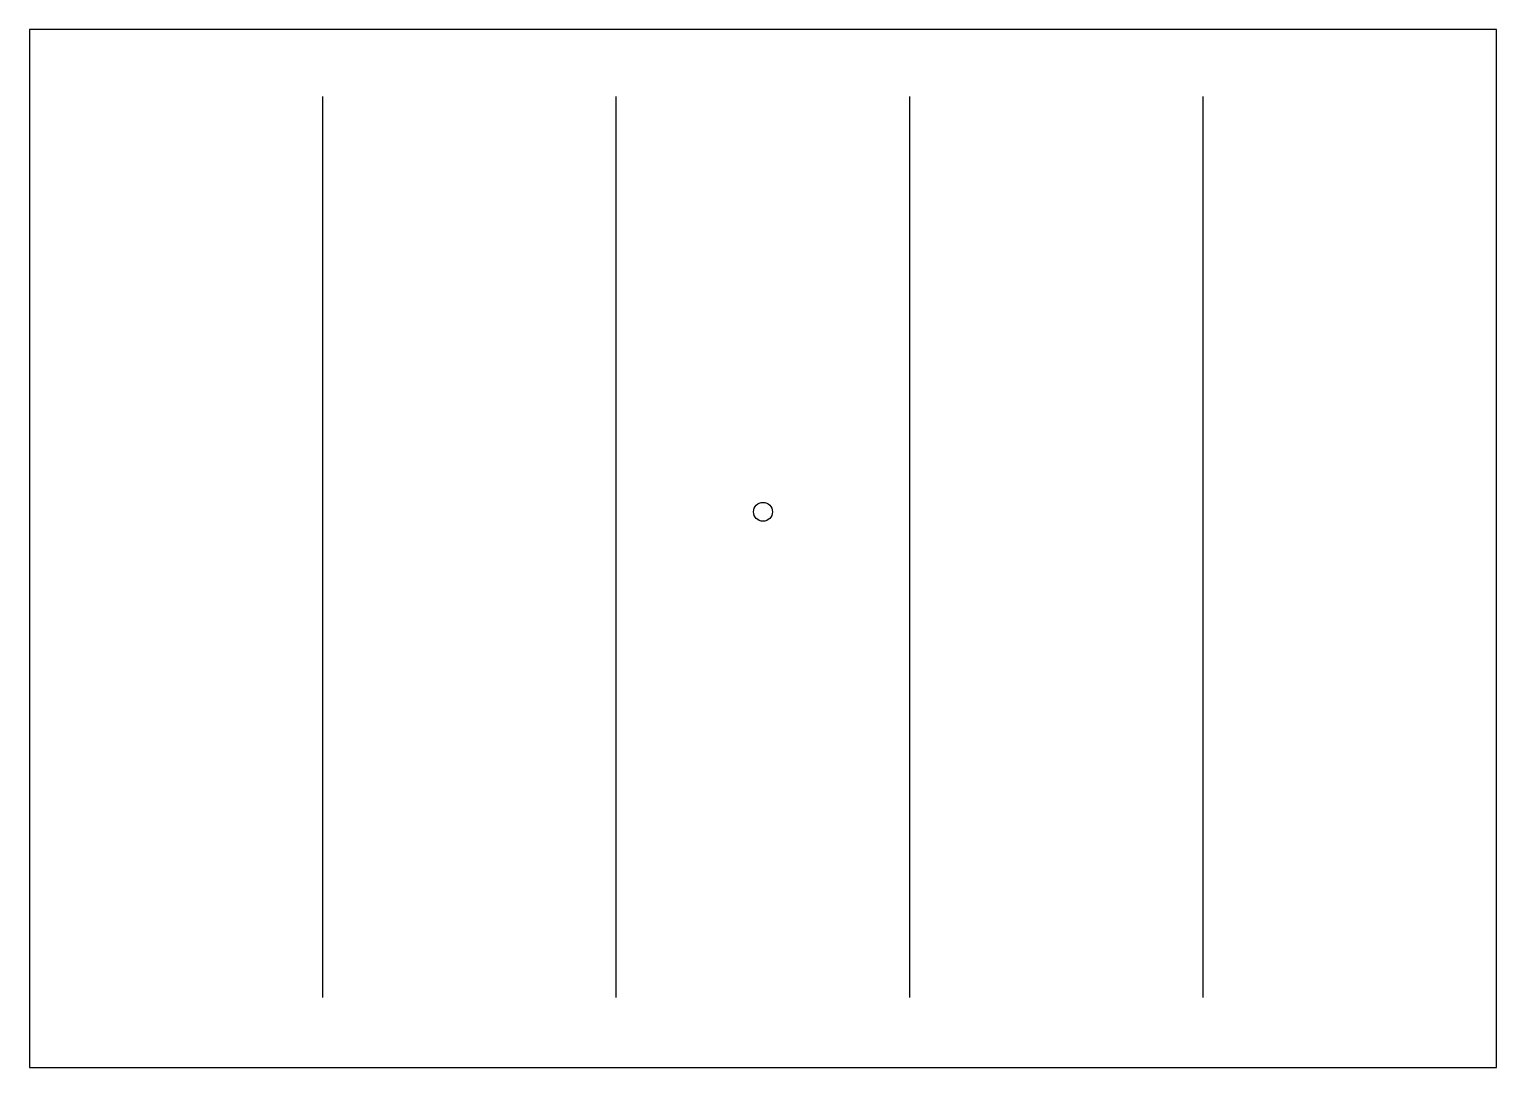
# Model space of a CAD drawing. Header units: millimetres. Extents: x 0 to 1400, y 0 to 990.
import ezdxf

# ---------------------------------------------------------------- set-up
doc = ezdxf.new("R2010")
doc.units = ezdxf.units.MM
doc.layers.add('CORTE', color=7, linetype='Continuous')
doc.layers.add('GRAVACAO', color=3, linetype='Continuous')

msp = doc.modelspace()

# ---------------------------------------------------------------- linework, layer by layer
at = {"layer": 'CORTE'}
msp.add_lwpolyline([(0, 0), (1400, 0), (1400, 990), (0, 990)], close=True, dxfattribs=at)
msp.add_circle((700, 530), 9, dxfattribs=at)
at = {"layer": 'GRAVACAO'}
for p, q in [((280, 67), (280, 926)), ((560, 67), (560, 926)), ((840, 67), (840, 926)), ((1120, 67), (1120, 926))]:
    msp.add_line(p, q, dxfattribs=at)

doc.saveas('drawing.dxf')
